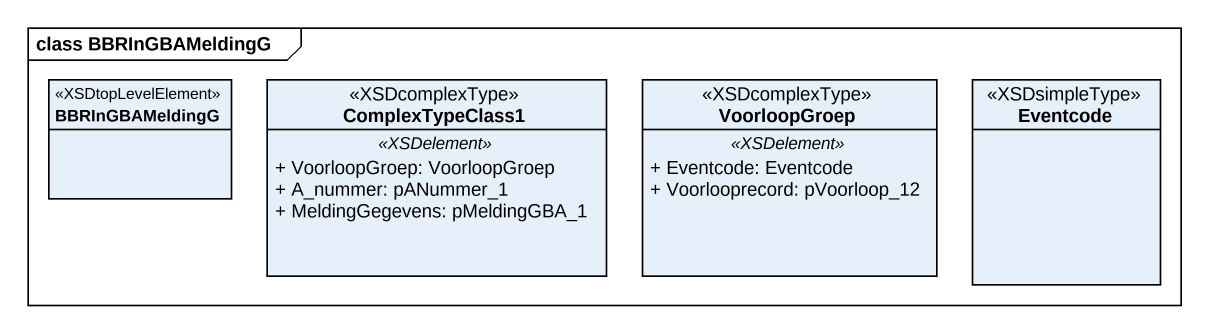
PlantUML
@startuml
mainframe class BBRInGBAMeldingG
hide circle
hide empty members
skinparam classAttributeIconSize 0
class BBRInGBAMeldingG <<XSDtopLevelElement>>
class ComplexTypeClass1 <<XSDcomplexType>> {
  .. <<XSDelement>> ..
  + VoorloopGroep: VoorloopGroep
  + A_nummer: pANummer_1
  + MeldingGegevens: pMeldingGBA_1
}
class VoorloopGroep <<XSDcomplexType>> {
  .. <<XSDelement>> ..
  + Eventcode: Eventcode
  + Voorlooprecord: pVoorloop_12
}
class Eventcode <<XSDsimpleType>>
@enduml
